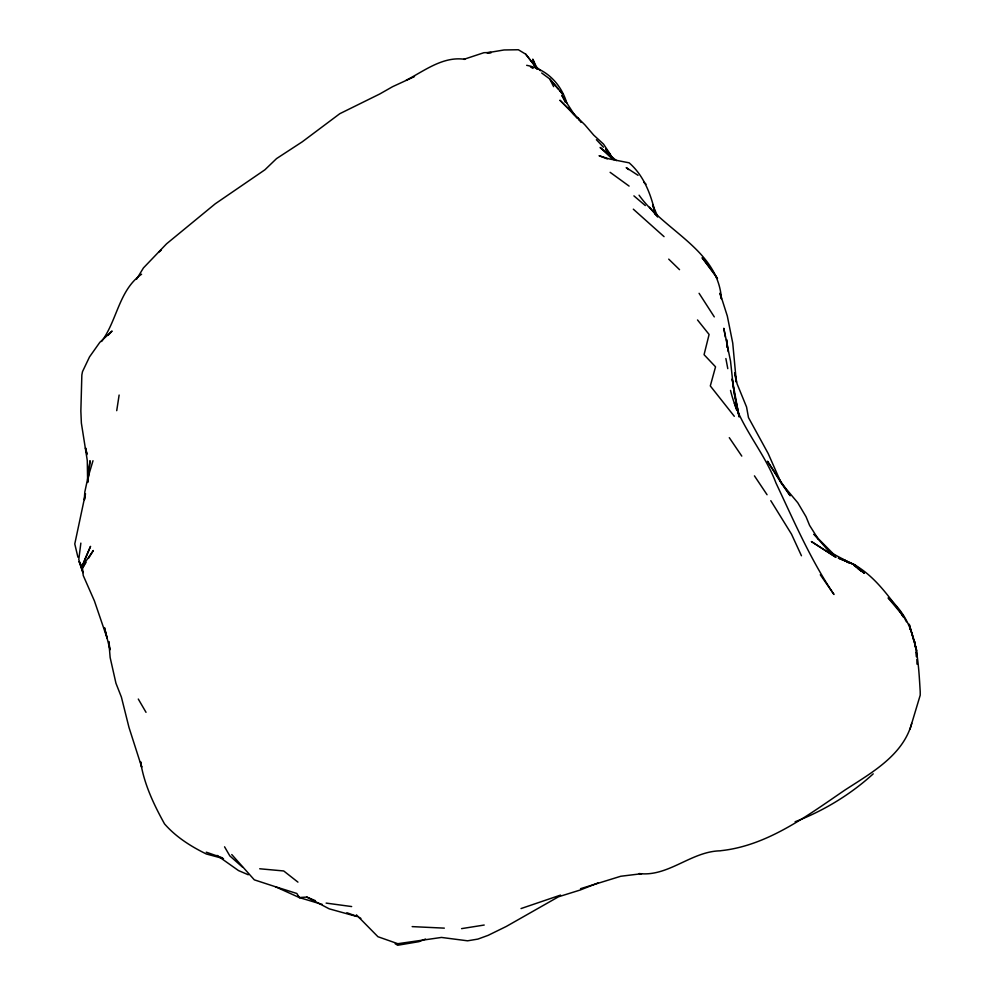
<?xml version="1.0" encoding="UTF-8"?>
<svg xmlns="http://www.w3.org/2000/svg" width="995" height="995" viewBox="0 0 995 995"><rect width="100%" height="100%" fill="white"/><g stroke="black" fill="none" stroke-linecap="round" stroke-linejoin="round"><path stroke-width="1.49" d="M84.276 499.552L84.824 491.965L87.672 478.607L92.995 460.722M80.856 543.108L78.779 559.563L82.933 572.61L79.165 561.715M84.6 499.614L85.446 493.644L74.774 543.942L77.921 557.212M116.726 410.661L119.126 395.04M88.592 475.598L87.684 482.476M639.101 873.56C668.404 877.055 691.102 851.409 720.193 850.824L721.226 850.65C767.705 845.576 807.268 815.676 844.879 790.092C871.011 773.09 902.9 755.603 911.718 723.402M909.965 729.298L920.226 695.157L920.201 691.388C918.074 656.974 916.843 621.962 888.125 597.92L903.709 616.589L906.445 621.8M79.127 561.628L82.809 567.672L85.732 561.454L93.331 550.521L88.468 558.431M136.502 279.284L143.442 267.929L166.563 243.812L215.243 203.801L264.906 169.797L276.535 158.603L302.244 141.825L339.792 113.704L379.767 93.978L392.602 86.677L414.505 76.578M82.809 567.672L86.043 562.399M101.577 341.484C117.223 320.452 118.902 290.067 141.588 274.21M108.045 335.352L112.062 331.049L99.823 342.342L89.525 356.894L82.51 371.62L81.851 374.941L80.856 411.022L81.366 423.062L87.286 460.61L87.597 479.578L90.023 460.722L87.809 481.891M873.212 773.849C850.638 794.445 823.586 810.875 795.117 821.746M158.989 252.033L161.202 250.143M406.196 80.259C424.529 70.782 442.899 56.081 464.814 59.302L463.857 59.339L483.918 52.698L491.045 52.486M425.524 939.044L418.957 941.668L397.677 945.25L395.189 943.77M597.933 882.988L580.16 890.04L558.481 896.793L506.268 926.469L488.085 935.375L477.886 939.093L467.588 940.81L441.457 937.439L397.813 943.708L377.951 936.73L356.434 914.865M521.032 908.559L560.558 895.102M580.533 888.697L620.756 876.259L641.663 873.697M484.204 925.039L461.58 928.633M231.748 854.556L254.31 879.841L275.416 886.732L299.271 897.552L306.796 897.067L315.39 900.662M491.207 52.623L487.015 52.822L504.067 49.961L518.358 49.75L525.733 54.19L537.424 69.14L532.785 59.14L536.156 68.245M412.166 926.619L444.33 928.136M259.707 868.772L283.712 870.961L297.94 882.13M326.136 903.099L351.658 906.557M322.33 904.443L299.271 897.552L298.177 895.786M526.666 65.322C546.641 68.953 561.18 84.065 566.876 103.281M82.336 566.951L83.244 575.533L94.401 600.893L107.186 638.33L104.438 627.584L110.022 649.772L108.816 641.576L110.146 657.521L115.955 683.266L121.402 697.122L128.977 727.407L141.725 767.195L140.569 761.735C144.051 783.985 153.715 804.37 164.523 823.885C175.916 836.969 190.816 846.372 206.288 853.971L223.477 858.598M356.707 916.47L329.196 908.833L306.796 897.067M275.416 886.732L296.846 893.485L299.271 897.552M206.276 852.18L222.059 857.702M346.869 912.738L356.397 916.159M841.272 559.128C869.332 567.822 887.055 594.003 903.709 616.589L900.226 611.838L903.149 616.937M607.298 158.914L599.077 155.718L609.164 158.901L629.151 162.832C644.387 176.165 651.215 195.231 655.531 214.447M855.364 565.11L838.449 558.145L855.364 565.11L864.307 573.294L853.822 565.148L861.944 571.416L858.299 569.065M841.285 558.842L846.894 561.205L829.407 551.889L813.922 534.24L834.855 555.421M248.29 874.767L238.489 870.563L217.022 855.377M358.25 917.042L360.874 918.397M530.509 66.926L533.046 68.431M846.136 561.267L848.561 562.822M638.031 175.307L626.216 167.608L628.554 169.56M610.122 172.322L629.101 186.09M616.477 160.605L600.122 147.484L612.373 158.989M541.678 72.983L549.713 78.928L562.884 94.425L560.061 91.105M643.69 182.234L646.029 184.174M633.902 195.866L645.32 205.567M664.051 236.636L633.317 209.174M242.705 867.304L229.845 855.924L224.559 846.807M540.447 70.707L534.365 65.011L536.728 68.667M639.076 195.194C664.561 231.201 718.228 249.981 721.437 298.935L719.945 293.338M668.715 259.135L679.535 269.67M596.378 139.698L603.48 147.248M605.52 149.399L610.594 154.785L603.53 144.126L593.729 135.146L584.811 124.761L559.911 100.221L574.899 115.457L561.914 95.458L565.371 102.336M649.536 207.221L657.645 217.009M574.003 114.437L568.58 108.306L577.112 118.243M558.183 88.891L549.713 78.928L553.643 86.652M781.958 484.067L790.179 495.734L767.456 461.22L781.137 482.898L797.754 502.724L806.049 516.753L809.569 525.348L818.325 539.228M697.52 319.955L709.099 334.457L704.062 354.693L715.542 366.832L710.306 385.948L734.298 416.296M525.733 54.19L537.424 69.14M605.706 148.852L613.903 159.722M699.087 293.301L714.286 316.883M581.043 122.41L577.51 117.51L579.165 120.059M729.285 437.663L741.785 456.096M754.434 475.859L767.058 494.739M820.29 574.749L833.972 594.475C810.502 559.712 793.799 520.758 775.976 483.01C763.75 450.623 738.414 424.579 730.529 390.388M770.789 500.672L791.498 534.141L801.448 555.757M138.293 699.05L146.016 712.321M909.753 628.392L911.221 630.929L909.853 628.318M657.67 216.35L652.608 204.908L655.506 214.621M781.137 482.898L768.177 453.546L748.476 417.564L746.561 407.017L737.096 383.871L734.758 372.69M734.36 403.224L736.574 409.878M720.082 293.351L727.32 316.062L732.743 343.101L736.375 382.179L734.696 373.137M914.156 641.7L909.194 624.176L916.631 650.456L916.793 656.538M914.977 644.623L916.631 650.456M739.297 416.407L734.807 396.408L732.171 378.933L739.111 416.756M86.901 453.533L85.483 447.862L87 454.591M738.999 416.631L733.775 390.674M725.877 358.561L727.793 368.647M725.405 337.143L723.788 328.275L730.529 361.123L733.477 388.46M726.748 344.531L727.283 347.491M728.253 351.757L726.549 339.506L727.283 347.131M915.002 641.763L915.537 647.733M915.935 652.21L916.333 656.688M916.88 659.586L916.992 664.15M85.035 558.879L82.075 566.565L90.545 546.354L85.035 558.879M835.775 557.2L811.472 541.603L835.775 557.2M713.39 272.232L702.109 257.717L717.482 278.538L713.39 272.232"/></g></svg>
